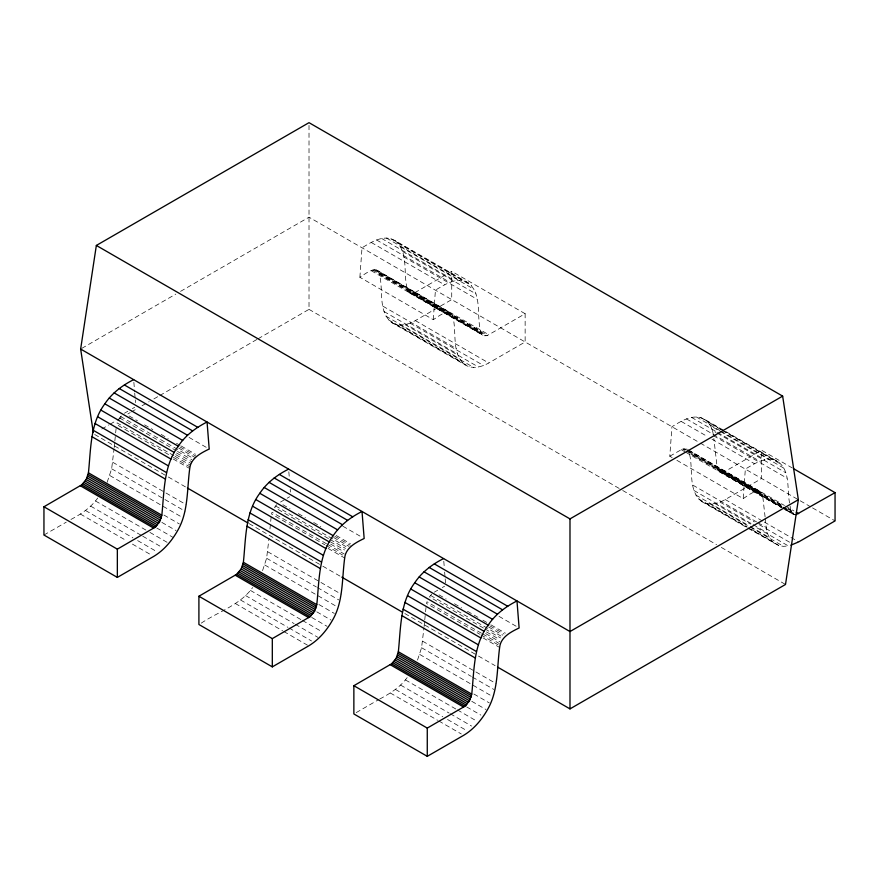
<?xml version="1.0" encoding="UTF-8"?>
<svg xmlns="http://www.w3.org/2000/svg" width="879" height="879" viewBox="0 0 879 879"><rect width="100%" height="100%" fill="white"/><g stroke="black" fill="none" stroke-linecap="round" stroke-linejoin="round"><path stroke-width="0.66" stroke-dasharray="4.39 3.3" d="M258.085 338.767L309.012 309.364L309.012 125.4M359.885 277.292L362.016 247.801C371.443 242.066 383.673 234.078 394.77 240.45L468.177 282.829C482.538 294.026 476.264 315.792 480.659 331.13C480.626 335.328 485.637 337.173 488.746 334.723L525.137 313.726L525.137 341.975L488.746 362.983C481.758 366.993 472.627 369.367 465.244 364.994L391.836 322.626C377.465 311.419 383.749 289.663 379.354 274.314C377.245 263.634 363.928 274.94 359.885 277.292L433.281 319.67C437.335 317.319 450.652 306.013 452.762 316.693C457.146 332.031 450.872 353.797 465.244 364.994M433.281 319.67L435.424 290.18C444.851 284.444 457.069 276.456 468.177 282.829M672.16 457.585L669.798 456.212L671.941 426.733C681.368 420.986 693.586 413.009 704.683 419.371L778.091 461.75C791.276 471.54 786.441 490.921 789.968 504.744M676.896 460.321L743.194 498.591L745.337 469.111C754.764 463.365 766.993 455.388 778.091 461.75M107.161 482.285L111.655 468.793L114.05 448.883M114.182 447.554L114.72 442.203M114.852 440.873L115.523 434.193M115.654 432.853L116.193 427.513M262.557 570.625L266.612 558.253L269.007 538.355M269.941 529.004L271.281 515.632M417.514 660.085L421.568 647.724L423.964 627.815M424.096 626.485L424.634 621.134M424.766 619.794L425.436 613.113M425.568 611.784L426.106 606.433M118.544 419.514L121.84 415.207M276.797 504.667L274.49 507.403L328.944 538.849M431.754 594.127L429.446 596.874L483.9 628.309M70.946 519.445C81.11 514.105 90.987 507.59 97.701 498.074M201.258 623.134C218.442 611.652 240.165 605.005 252.658 587.535M379.684 699.047C390.221 693.476 400.648 686.917 407.614 677.006M81.835 348.348L175.8 294.102M180.558 291.356L309.012 217.19L699.168 442.445M124.422 413.229L127.84 411.262M132.388 408.625L134.663 407.318M101.788 429.007L108.886 424.909M110.073 424.216L115.995 420.799M117.182 420.118L123.093 416.701M127.84 413.965L130.202 412.603M131.389 411.91L137.311 408.493M142.046 405.757L149.144 401.659M153.891 398.923L158.627 396.187M159.802 395.506L256.91 339.448M525.137 313.726L451.729 271.347L415.349 292.355C412.229 294.795 407.219 292.96 407.252 288.751C402.868 273.413 409.142 251.647 394.77 240.45M43.95 535.025L66.255 522.159M391.836 322.626C399.231 326.988 408.361 324.615 415.349 320.604L451.729 299.596L451.729 271.347M280.522 502.041L289.62 496.778M434.336 592.16L437.753 590.183M442.302 587.557L444.576 586.249M669.798 456.212L682.489 449.015L687.059 449.136M792.429 468.046L761.654 450.268L725.263 471.276C722.153 473.715 717.132 471.88 717.176 467.683L713.858 438.434M356.215 712.605L378.508 699.728M765.082 516.885L762.675 495.624L689.268 453.245C693.663 468.584 687.389 490.35 701.75 501.546C709.144 505.919 718.275 503.535 725.263 499.536L761.654 478.528L761.654 450.268M743.194 498.591C747.249 496.25 760.566 484.944 762.675 495.624M747.93 528.202L779.08 545.672L783.519 546.342L788.342 545.936L756.379 527.477M785.683 510.062L794.88 514.764L783.046 507.93M390.847 238.703L464.244 281.082M700.761 417.624L722.066 429.93M723.252 430.611L774.157 460.003M398.088 243.219L471.496 285.598M704.683 419.371L708.013 422.151L721.033 429.666M722.219 430.347L781.409 464.519M386.408 238.022L459.805 280.401M696.322 416.954L720 430.622M721.187 431.314L769.729 459.332M400.725 246.944L474.122 289.323M708.013 422.151L710.639 425.875L718.923 430.655M720.11 431.336L784.035 468.254M381.585 238.44L454.981 280.819M691.498 417.371L716.363 431.721M717.539 432.402L764.895 459.75M402.582 251.526L475.989 293.905M710.639 425.875L712.495 430.457L716.055 432.501M717.231 433.193L785.903 472.836M376.487 239.934L449.894 282.313M686.4 418.865L759.808 461.244M403.637 256.855L477.044 299.223M713.561 435.775L786.958 478.154M371.257 242.461L444.664 284.84M681.181 421.393L707.221 436.434M711.957 439.159L754.578 463.771M700.354 443.137L811.372 507.227M812.559 507.919L835.05 520.906M376.157 269.776L488.746 334.723M688.235 449.828L784.464 505.458M785.639 506.139L793.935 510.919M377.97 270.908L451.366 313.287M689.07 450.52L761.291 492.207M375.047 269.611L452.026 314.21M687.334 449.905L761.939 493.141M407.252 288.751L480.659 331.13M717.176 467.683L783.464 505.963M788.199 508.688L790.573 510.062L792.792 514.16M373.839 269.71L447.246 312.089M683.752 448.642L686.125 450.004M687.312 450.685L757.16 491.02M414.042 292.982L487.449 335.36M723.955 471.913L783.156 506.084M787.892 508.82L793.803 512.237M379.091 272.984L452.498 315.363M689.004 451.916L762.412 494.284M407.515 290.081L480.923 332.46M717.44 469.012L782.552 506.601M783.727 507.293L790.836 511.391M372.564 270.084L486.175 335.734M682.489 449.015L684.851 450.378M686.038 451.059L781.881 506.458M783.068 507.139L794.902 513.973M379.354 274.314L452.762 316.693M407.988 291.235L481.384 333.613M717.901 470.155L781.827 507.073M783.013 507.754L791.298 512.534M411.559 293.465L484.966 335.833M721.483 472.386L781.86 507.249M371.257 270.721L483.857 335.668M681.181 449.641L684.73 451.696M685.917 452.377L781.936 507.765M783.112 508.447L793.77 514.6M409.471 292.85L482.879 335.229M719.385 471.781L780.948 507.326M415.349 320.604L488.746 362.983M725.263 499.536L763.148 521.401M764.334 522.082L798.67 541.903M382.969 306.222L456.377 348.6M692.883 485.142L756.819 522.06M757.995 522.741L766.29 527.521C767.07 533.839 769.652 540.321 775.157 543.925M410.119 323.131L483.527 365.51M720.033 502.063L754.369 521.884M759.104 524.62L789.891 542.387M384.024 311.54L457.432 353.918M693.938 490.471L751.952 523.961M753.138 524.642L767.345 532.85M405.032 324.626L478.429 367.004M714.946 503.557L750.457 524.06M385.892 316.121L459.288 358.5M695.805 495.053L749.084 525.807M750.27 526.499L769.213 537.432M400.198 325.043L473.605 367.422M710.122 503.964L749.183 526.521M750.369 527.213L783.519 546.342M388.518 319.846L461.914 362.225M698.431 498.778L746.974 526.807M751.71 529.532L771.839 541.156M395.77 324.362L469.166 366.741M705.683 503.293L747.117 527.213M748.304 527.905L779.08 545.672M701.75 501.546L746.743 527.521M309.012 309.364L621.53 489.79M622.717 490.482L716.583 544.683M721.34 547.419L785.507 584.469M189.073 437.412L209.202 449.037M342.854 526.202L361.796 537.135M498.997 616.344L516.753 626.595M129.158 415.965L137.443 420.744M144.552 424.854L152.836 429.633M161.121 434.413L168.23 438.522M176.514 443.302L180.063 445.356M181.25 446.038L195.457 454.245M282.928 504.744L290.037 508.842M298.322 513.633L305.431 517.731M313.715 522.511L320.813 526.62M336.207 535.498L350.413 543.705M439.071 594.896L446.18 598.995M454.465 603.774L461.563 607.883M467.485 611.301L478.143 617.443M482.879 620.178L489.977 624.277M491.163 624.969L505.37 633.166M179.942 446.917L196.511 456.487M334.899 536.377L350.292 545.266M489.856 625.837L504.063 634.045M178.668 448.015L195.248 457.585M333.624 537.476L349.018 546.364M488.581 626.936L502.788 635.143M120.632 416.492L194.039 458.871M275.588 505.952L346.623 546.969M430.545 595.424L501.579 636.429M119.522 417.943L176.349 450.751M177.536 451.432L191.743 459.64M330.13 539.53L345.513 548.419M485.087 628.99L500.481 637.879M176.558 453.004L191.941 461.893M330.328 541.783L344.535 549.99M486.472 631.935L499.492 639.451M175.723 454.652L191.117 463.541M330.68 544.123L343.711 551.638M485.637 633.583L499.843 641.78M173.888 455.663L117.061 422.854L116.588 424.535L172.229 456.662M175.064 456.344L190.457 465.233M326.472 543.76L272.018 512.314L271.545 514.006L324.823 544.76M327.658 544.442L344.227 554.012M481.428 633.221L426.974 601.785L426.502 603.466L479.78 634.22M482.615 633.902L499.195 643.472M173.416 457.344L189.996 466.914M326.01 545.441L342.579 555.012M480.967 634.902L498.723 645.164M173.152 458.981L189.732 468.551M328.109 548.441L344.689 558.011M483.065 637.912L499.646 647.482M94.679 434.479L167.164 476.33M168.35 477.011L186.183 487.307M249.153 523.664L321.637 565.516M322.835 566.197L340.656 576.492M404.823 613.531L477.308 655.382M478.495 656.075L495.13 665.678M112.71 462.255L164.802 492.328M165.988 493.009L186.117 504.623M267.666 551.715L319.758 581.788M320.945 582.469L341.074 594.094M422.623 641.176L474.715 671.248M475.902 671.941L496.031 683.554M111.655 468.793L163.747 498.865M164.933 499.547L185.062 511.171M266.612 558.253L316.341 586.963M317.517 587.644L338.833 599.95M421.568 647.724L471.298 676.423M472.484 677.116L493.789 689.411M109.787 475.528L180.821 516.544M264.755 564.988L335.778 606.005M419.712 654.459L490.746 695.465M163.988 515.094L179.382 523.983M318.945 604.565L334.339 613.443M473.902 694.025L489.295 702.914M161.857 522.39L176.064 530.586M316.814 611.85L331.02 620.058M471.77 701.31L485.977 709.518M156.748 527.982L173.317 537.552M311.704 617.443L327.087 626.331M466.661 706.914L480.868 715.11M95.481 500.975L148.76 531.729M149.935 532.41L168.878 543.343M250.438 590.435L301.343 619.827M302.53 620.508L321.472 631.441M405.395 679.896L456.3 709.287M457.487 709.968L476.429 720.912M90.658 506.128L141.563 535.52M142.75 536.201L161.692 547.145M245.615 595.588L294.146 623.618M295.333 624.299L317.824 637.286M400.571 685.06L449.114 713.078M450.29 713.77L471.605 726.065M85.56 510.512L132.916 537.86M137.651 540.596L156.594 551.529M240.516 599.983L287.872 627.32M289.059 628.002L311.551 640.989M395.473 689.444L442.829 716.781M447.565 719.516L466.507 730.46M80.33 514.017L126.51 540.684M132.421 544.101L151.364 555.034M235.286 603.488L282.642 630.825M283.829 631.507L307.507 645.186M390.254 692.949L437.61 720.286M438.786 720.978L461.288 733.965M712.495 430.457L713.298 434.446M790.122 506.073L790.573 510.062M765.235 518.214L766.29 527.521M443.796 561.274L444.225 566.68M444.653 572.075L445.071 577.481M445.181 578.832L445.499 582.887M288.839 471.803L289.587 481.263M290.224 489.372L290.444 492.075M133.872 382.343L134.63 391.803M134.729 393.155L135.157 398.55M135.267 399.901L135.487 402.604"/><path stroke-width="1.32" d="M43.95 506.776L117.346 549.155L155.045 527.268L159.615 521.862L161.824 515.204C164.329 491.855 163.417 466.013 178.239 446.202C185.326 435.534 195.731 427.732 207.059 422.019L209.202 449.037C201.027 452.971 190.666 458.256 189.732 468.551C186.864 489.537 188.578 512.402 177.239 531.268C171.46 541.288 163.725 550.397 153.737 556.396L117.346 577.404L43.95 535.025L43.95 506.776L81.637 484.889L86.208 479.484L88.427 472.825C90.933 449.477 90.01 423.634 104.843 403.824C111.93 393.155 122.335 385.354 133.663 379.64M198.907 596.237L272.314 638.615L310.001 616.739L314.572 611.334L316.792 604.664C319.286 581.316 318.374 555.473 333.196 535.663C340.283 524.994 350.688 517.193 362.016 511.479L364.159 538.497C355.984 542.442 345.623 547.716 344.689 558.011C341.821 579.008 343.535 601.862 332.207 620.739C326.428 630.748 318.681 639.868 308.694 645.867L272.314 666.875L198.907 624.497L198.907 596.237L236.594 574.361L241.165 568.955L243.384 562.296C245.889 538.937 244.966 513.094 259.799 493.284C266.886 482.615 277.292 474.814 288.62 469.111M353.863 685.708L427.271 728.087L464.958 706.2L469.529 700.794L471.748 694.135C474.242 670.787 473.331 644.933 488.153 625.134C495.24 614.454 505.645 606.653 516.984 600.95L519.115 627.969C510.941 631.902 500.58 637.187 499.646 647.482C496.778 668.469 498.503 691.323 487.164 710.199C481.384 720.209 473.638 729.328 463.651 735.327L427.271 756.336L353.863 713.957L353.863 685.708L391.562 663.821L396.121 658.415L398.341 651.757C400.846 628.408 399.923 602.565 414.756 582.755C421.843 572.086 432.248 564.274 443.576 558.572M93.295 432.446L80.648 349.04L96.349 245.45L309.012 122.664L782.651 396.121L798.352 499.711L785.507 584.469L569.988 708.892L497.503 667.051M96.349 245.45L569.988 518.896L782.651 396.121M798.352 499.711L569.988 631.551L80.648 349.04M796.088 514.665L835.05 492.647L835.05 520.906L798.67 541.903L790.891 545.189M793.616 468.727L835.05 492.647M796.297 512.292L798.67 513.655M124.422 384.98L197.819 427.359M279.379 474.44L352.776 516.819M434.336 563.9L507.743 606.279M119.192 388.485L192.6 430.864M274.149 477.945L347.557 520.324M429.106 567.405L502.513 609.784M114.105 392.869L187.502 435.248M269.062 482.34L342.458 524.708M424.019 571.8L497.415 614.179M109.271 398.033L182.678 440.412M264.227 487.493L337.635 529.872M419.184 576.954L492.592 619.332M104.843 403.824L178.239 446.202M259.799 493.284L333.196 535.663M414.756 582.755L488.153 625.134M100.909 410.108L174.317 452.487M255.866 499.569L329.273 541.947M410.823 589.029L484.23 631.408M97.591 416.712L170.987 459.091M252.548 506.172L325.955 548.551M407.504 595.643L480.912 638.011M94.965 423.469L168.361 465.848M249.922 512.929L323.318 555.308M404.878 602.401L478.275 644.779M93.097 430.205L166.494 472.583M248.054 519.676L321.461 562.055M403.011 609.136L476.418 651.515M187.37 487.988L247.966 522.983M341.843 577.173L402.439 612.169M92.042 436.753L165.439 479.132M246.999 526.213L320.406 568.592M401.956 615.674L475.363 658.052M88.427 472.825L161.824 515.204M243.384 562.296L316.792 604.664M398.341 651.757L471.748 694.135M88.164 474.462L161.56 516.841M243.12 563.922L316.517 606.301M398.077 653.394L471.485 695.772M87.702 476.143L161.099 518.522M242.659 565.615L316.055 607.993M397.616 655.075L471.012 697.454M87.043 477.835L160.439 520.214M242 567.296L315.396 609.674M396.956 656.767L470.353 699.146M86.208 479.484L159.615 521.862M241.165 568.955L314.572 611.334M396.121 658.415L469.529 700.794M85.23 481.055L158.627 523.434M240.187 570.526L313.583 612.905M395.143 659.986L468.551 702.365M84.12 482.505L157.517 524.884M239.077 571.976L312.474 614.344M394.034 661.437L467.441 703.815M82.912 483.802L156.319 526.18M237.868 573.262L311.276 615.641M392.825 662.722L466.233 705.101M81.637 484.889L155.045 527.268M236.594 574.361L310.001 616.739M391.562 663.821L464.958 706.2M80.33 485.768L153.737 528.147M235.286 575.24L308.694 617.607M390.254 664.7L463.651 707.079M569.988 518.896L569.988 708.892M427.271 728.087L427.271 756.336M272.314 638.615L272.314 666.875M117.346 549.155L117.346 577.404"/></g></svg>
